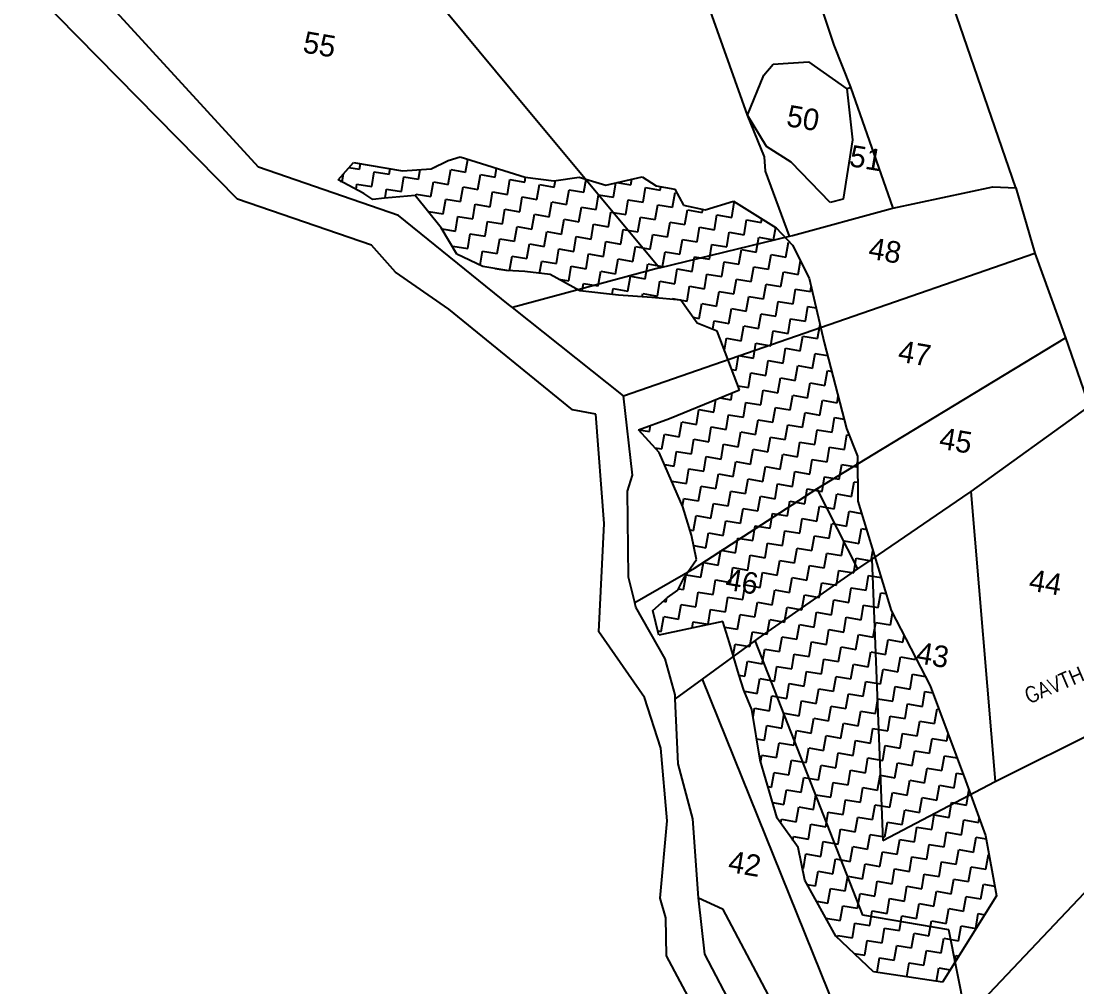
# Model space of a CAD drawing. Header units: metres. Extents: x 286044 to 288268, y 2013628 to 2015838.
# Drawn here: x 286420 to 286866.4, y 2014708.8 to 2015117.3 of the extents above; entities that cross this region are included whole.
import ezdxf
from ezdxf.enums import TextEntityAlignment as Align

# ---------------------------------------------------------------- set-up
doc = ezdxf.new("R2010")
doc.units = ezdxf.units.M
for name, color, linetype in [('POLY_HATCH', 12, 'Continuous'), ('POLY_PARCEL', 6, 'Continuous'), ('POLY_ROAD', 30, 'Continuous'), ('TEXT_MAPOUT', 7, 'Continuous'), ('TEXT_PARCEL', 7, 'Continuous'), ('V_BOUND_LINE', 7, 'Continuous')]:
    doc.layers.add(name, color=color, linetype=linetype)
doc.styles.get("Standard").update_dxf_attribs({"font": 'simplex.shx'})
doc.styles.add('TEXT_MAP', font='')
doc.styles.get('TEXT_MAP').set_extended_font_data('Kruti Dev 050')

msp = doc.modelspace()

# ---------------------------------------------------------------- linework, layer by layer
at = {"layer": 'POLY_HATCH'}
for p, q in [((286553.97, 2015050.12), (286560.47, 2015057.57)), ((286560.47, 2015057.57), (286581.26, 2015054.02)), ((286593.29, 2015054.83), (286600.54, 2015058.34)), ((286600.54, 2015058.34), (286605.55, 2015059.86)), ((286605.55, 2015059.86), (286633.11, 2015051.37)), ((286581.26, 2015054.02), (286593.29, 2015054.83)), ((286633.11, 2015051.37), (286645.2, 2015049.78)), ((286645.2, 2015049.78), (286655.92, 2015051.28)), ((286655.92, 2015051.28), (286667.23, 2015047.93)), ((286667.23, 2015047.93), (286682.58, 2015051.49)), ((286682.58, 2015051.49), (286688.57, 2015047.62)), ((286564.9, 2015044.46), (286553.97, 2015050.12)), ((286688.57, 2015047.62), (286696.43, 2015046.28)), ((286568.74, 2015041.9), (286564.9, 2015044.46)), ((286573.6, 2015042.5), (286568.74, 2015041.9)), ((286586.62, 2015043.61), (286573.6, 2015042.5)), ((286597.59, 2015029.86), (286586.62, 2015043.61)), ((286696.43, 2015046.28), (286700.02, 2015039.49)), ((286700.02, 2015039.49), (286709.19, 2015037.45)), ((286709.19, 2015037.45), (286721.22, 2015041.11)), ((286721.22, 2015041.11), (286739.29, 2015029.95)), ((286604.25, 2015018.75), (286597.59, 2015029.86)), ((286739.29, 2015029.95), (286746.12, 2015022.61)), ((286746.12, 2015022.61), (286753.23, 2015008.57)), ((286615.25, 2015013.55), (286604.25, 2015018.75)), ((286625.42, 2015011.82), (286615.25, 2015013.55)), ((286632.97, 2015011.48), (286625.42, 2015011.82)), ((286643.67, 2015010.13), (286632.97, 2015011.48)), ((286656.29, 2015003.23), (286643.67, 2015010.13)), ((286753.23, 2015008.57), (286759.53, 2014981.36)), ((286672.61, 2015001.4), (286656.29, 2015003.23)), ((286686.71, 2015000.42), (286672.61, 2015001.4)), ((286698.88, 2014999.3), (286686.71, 2015000.42)), ((286705.78, 2014989.57), (286698.88, 2014999.3)), ((286714.25, 2014986.23), (286705.78, 2014989.57)), ((286723.79, 2014961.32), (286714.25, 2014986.23)), ((286759.53, 2014981.36), (286769.04, 2014945.06)), ((286694.16, 2014949.27), (286723.79, 2014961.32)), ((286680.97, 2014944.39), (286694.16, 2014949.27)), ((286689.79, 2014934.81), (286680.97, 2014944.39)), ((286769.04, 2014945.06), (286773.7, 2014933.34)), ((286699.83, 2014911.91), (286689.79, 2014934.81)), ((286773.7, 2014933.34), (286773.78, 2014914.32)), ((286773.78, 2014914.32), (286787.87, 2014868.01)), ((286703.48, 2014899.88), (286699.83, 2014911.91)), ((286705.53, 2014889.56), (286703.48, 2014899.88)), ((286700.49, 2014882.34), (286705.53, 2014889.56)), ((286697.62, 2014876.65), (286700.49, 2014882.34)), ((286687.11, 2014867.99), (286693.3, 2014873.59)), ((286693.3, 2014873.59), (286697.62, 2014876.65)), ((286689.62, 2014857.58), (286687.11, 2014867.99)), ((286787.87, 2014868.01), (286804.32, 2014836.22)), ((286716.76, 2014863.41), (286689.62, 2014857.58)), ((286719.5, 2014854.39), (286716.76, 2014863.41)), ((286723.39, 2014840.9), (286719.5, 2014854.39)), ((286725.6, 2014834.35), (286723.39, 2014840.9)), ((286728.96, 2014826.17), (286725.6, 2014834.35)), ((286804.32, 2014836.22), (286819.36, 2014796.13)), ((286732.43, 2014804.68), (286728.96, 2014826.17)), ((286739.66, 2014780.16), (286732.43, 2014804.68)), ((286819.36, 2014796.13), (286827.75, 2014772.84)), ((286748.48, 2014767.73), (286739.66, 2014780.16)), ((286827.75, 2014772.84), (286832.44, 2014747.33)), ((286751.36, 2014753.94), (286748.48, 2014767.73)), ((286764.45, 2014730.33), (286751.36, 2014753.94)), ((286832.44, 2014747.33), (286809.58, 2014710.84)), ((286780.43, 2014715.25), (286764.45, 2014730.33)), ((286809.58, 2014710.84), (286780.43, 2014715.25))]:
    msp.add_line(p, q, dxfattribs=at)
at = {"layer": 'POLY_HATCH', "linetype": 'Continuous'}
for p, q in [((286563.05, 2015054.68), (286563.46, 2015057.06)), ((286595.02, 2015055.67), (286595.39, 2015055.6)), ((286595.39, 2015055.6), (286595.43, 2015055.87)), ((286607.89, 2015053.47), (286608.81, 2015058.86)), ((286555.73, 2015049.49), (286556.29, 2015052.78)), ((286558.61, 2015055.43), (286563.05, 2015054.68)), ((286568.24, 2015047.36), (286569.31, 2015053.61)), ((286569.31, 2015053.61), (286575.56, 2015052.55)), ((286575.56, 2015052.55), (286575.96, 2015054.93)), ((286580.75, 2015045.23), (286581.81, 2015051.48)), ((286581.81, 2015051.48), (286588.07, 2015050.42)), ((286588.07, 2015050.42), (286588.77, 2015054.52)), ((286600.57, 2015048.28), (286601.64, 2015054.54)), ((286601.64, 2015054.54), (286607.89, 2015053.47)), ((286613.08, 2015046.15), (286614.15, 2015052.41)), ((286614.15, 2015052.41), (286620.4, 2015051.34)), ((286620.4, 2015051.34), (286621.04, 2015055.09)), ((286632.91, 2015049.21), (286633.27, 2015051.35)), ((286554.93, 2015049.63), (286555.73, 2015049.49)), ((286561.6, 2015046.17), (286561.99, 2015048.42)), ((286561.99, 2015048.42), (286568.24, 2015047.36)), ((286593.26, 2015043.1), (286594.32, 2015049.35)), ((286594.32, 2015049.35), (286600.57, 2015048.28)), ((286605.76, 2015040.97), (286606.83, 2015047.22)), ((286606.83, 2015047.22), (286613.08, 2015046.15)), ((286625.59, 2015044.02), (286626.65, 2015050.28)), ((286626.65, 2015050.28), (286632.91, 2015049.21)), ((286638.1, 2015041.89), (286639.16, 2015048.15)), ((286639.16, 2015048.15), (286645.42, 2015047.08)), ((286645.42, 2015047.08), (286645.89, 2015049.88)), ((286657.92, 2015044.95), (286658.85, 2015050.41)), ((286670.43, 2015042.82), (286671.47, 2015048.91)), ((286671.88, 2015049.01), (286677.75, 2015048.01)), ((286677.75, 2015048.01), (286678.17, 2015050.47)), ((286682.94, 2015040.69), (286684, 2015046.94)), ((286684, 2015046.94), (286690.26, 2015045.87)), ((286690.26, 2015045.87), (286690.5, 2015047.29)), ((286573.85, 2015042.52), (286574.49, 2015046.29)), ((286574.49, 2015046.29), (286580.75, 2015045.23)), ((286586.86, 2015043.31), (286587, 2015044.16)), ((286587, 2015044.16), (286593.26, 2015043.1)), ((286618.27, 2015038.83), (286619.34, 2015045.09)), ((286619.34, 2015045.09), (286625.59, 2015044.02)), ((286630.78, 2015036.7), (286631.84, 2015042.96)), ((286631.84, 2015042.96), (286638.1, 2015041.89)), ((286650.6, 2015039.76), (286651.67, 2015046.01)), ((286651.67, 2015046.01), (286657.92, 2015044.95)), ((286663.11, 2015037.63), (286664.18, 2015043.88)), ((286664.18, 2015043.88), (286670.43, 2015042.82)), ((286695.45, 2015038.56), (286696.51, 2015044.81)), ((286696.51, 2015044.81), (286697.27, 2015044.68)), ((286598.44, 2015035.78), (286599.51, 2015042.03)), ((286599.51, 2015042.03), (286605.76, 2015040.97)), ((286610.95, 2015033.65), (286612.02, 2015039.9)), ((286612.02, 2015039.9), (286618.27, 2015038.83)), ((286623.46, 2015031.52), (286624.52, 2015037.77)), ((286624.52, 2015037.77), (286630.78, 2015036.7)), ((286643.28, 2015034.57), (286644.35, 2015040.83)), ((286644.35, 2015040.83), (286650.6, 2015039.76)), ((286655.79, 2015032.44), (286656.86, 2015038.7)), ((286656.86, 2015038.7), (286663.11, 2015037.63)), ((286675.62, 2015035.5), (286676.68, 2015041.75)), ((286676.68, 2015041.75), (286682.94, 2015040.69)), ((286688.13, 2015033.37), (286689.19, 2015039.62)), ((286689.19, 2015039.62), (286695.45, 2015038.56)), ((286707.95, 2015036.42), (286708.17, 2015037.68)), ((286720.46, 2015034.29), (286721.53, 2015040.55)), ((286721.53, 2015040.55), (286722.35, 2015040.41)), ((286592.16, 2015036.67), (286592.19, 2015036.84)), ((286592.19, 2015036.84), (286598.44, 2015035.78)), ((286603.63, 2015028.46), (286604.7, 2015034.71)), ((286604.7, 2015034.71), (286610.95, 2015033.65)), ((286635.97, 2015029.38), (286637.03, 2015035.64)), ((286637.03, 2015035.64), (286643.28, 2015034.57)), ((286648.47, 2015027.25), (286649.54, 2015033.51)), ((286649.54, 2015033.51), (286655.79, 2015032.44)), ((286668.3, 2015030.31), (286669.37, 2015036.56)), ((286669.37, 2015036.56), (286675.62, 2015035.5)), ((286680.81, 2015028.18), (286681.87, 2015034.43)), ((286681.87, 2015034.43), (286688.13, 2015033.37)), ((286700.63, 2015031.24), (286701.7, 2015037.49)), ((286701.7, 2015037.49), (286707.95, 2015036.42)), ((286713.14, 2015029.11), (286714.21, 2015035.36)), ((286714.21, 2015035.36), (286720.46, 2015034.29)), ((286725.65, 2015026.97), (286726.71, 2015033.23)), ((286726.71, 2015033.23), (286732.97, 2015032.16)), ((286732.97, 2015032.16), (286733.23, 2015033.69)), ((286597.84, 2015029.44), (286603.63, 2015028.46)), ((286616.14, 2015026.33), (286617.2, 2015032.58)), ((286617.2, 2015032.58), (286623.46, 2015031.52)), ((286628.65, 2015024.2), (286629.71, 2015030.45)), ((286629.71, 2015030.45), (286635.97, 2015029.38)), ((286660.98, 2015025.12), (286662.05, 2015031.38)), ((286662.05, 2015031.38), (286668.3, 2015030.31)), ((286673.49, 2015022.99), (286674.55, 2015029.24)), ((286674.55, 2015029.24), (286680.81, 2015028.18)), ((286693.31, 2015026.05), (286694.38, 2015032.3)), ((286694.38, 2015032.3), (286700.63, 2015031.24)), ((286705.82, 2015023.92), (286706.89, 2015030.17)), ((286706.89, 2015030.17), (286713.14, 2015029.11)), ((286738.16, 2015024.84), (286739.05, 2015030.1)), ((286608.82, 2015021.14), (286609.89, 2015027.39)), ((286609.89, 2015027.39), (286616.14, 2015026.33)), ((286621.33, 2015019.01), (286622.39, 2015025.26)), ((286622.39, 2015025.26), (286628.65, 2015024.2)), ((286641.15, 2015022.06), (286642.22, 2015028.32)), ((286642.22, 2015028.32), (286648.47, 2015027.25)), ((286653.66, 2015019.93), (286654.73, 2015026.19)), ((286654.73, 2015026.19), (286660.98, 2015025.12)), ((286686, 2015020.86), (286687.06, 2015027.11)), ((286687.06, 2015027.11), (286693.31, 2015026.05)), ((286698.5, 2015018.73), (286699.57, 2015024.98)), ((286699.57, 2015024.98), (286705.82, 2015023.92)), ((286718.33, 2015021.79), (286719.4, 2015028.04)), ((286719.4, 2015028.04), (286725.65, 2015026.97)), ((286730.84, 2015019.65), (286731.9, 2015025.91)), ((286731.9, 2015025.91), (286738.16, 2015024.84)), ((286602.48, 2015021.71), (286602.57, 2015022.2)), ((286602.57, 2015022.2), (286608.82, 2015021.14)), ((286614.06, 2015014.11), (286615.07, 2015020.07)), ((286615.07, 2015020.07), (286621.33, 2015019.01)), ((286633.83, 2015016.88), (286634.9, 2015023.13)), ((286634.9, 2015023.13), (286641.15, 2015022.06)), ((286646.34, 2015014.75), (286647.41, 2015021)), ((286647.41, 2015021), (286653.66, 2015019.93)), ((286666.17, 2015017.8), (286667.23, 2015024.06)), ((286667.23, 2015024.06), (286673.49, 2015022.99)), ((286678.68, 2015015.67), (286679.74, 2015021.93)), ((286679.74, 2015021.93), (286686, 2015020.86)), ((286691.18, 2015013.54), (286692.25, 2015019.79)), ((286692.25, 2015019.79), (286698.5, 2015018.73)), ((286711.01, 2015016.6), (286712.08, 2015022.85)), ((286712.08, 2015022.85), (286718.33, 2015021.79)), ((286723.52, 2015014.47), (286724.58, 2015020.72)), ((286724.58, 2015020.72), (286730.84, 2015019.65)), ((286743.34, 2015017.52), (286744.41, 2015023.78)), ((286744.41, 2015023.78), (286745.15, 2015023.65)), ((286626.53, 2015011.77), (286627.58, 2015017.94)), ((286627.58, 2015017.94), (286633.83, 2015016.88)), ((286639.22, 2015010.69), (286640.09, 2015015.81)), ((286640.09, 2015015.81), (286646.34, 2015014.75)), ((286658.85, 2015012.61), (286659.92, 2015018.87)), ((286659.92, 2015018.87), (286666.17, 2015017.8)), ((286671.36, 2015010.48), (286672.42, 2015016.74)), ((286672.42, 2015016.74), (286678.68, 2015015.67)), ((286703.69, 2015011.41), (286704.76, 2015017.66)), ((286704.76, 2015017.66), (286711.01, 2015016.6)), ((286716.2, 2015009.28), (286717.26, 2015015.53)), ((286717.26, 2015015.53), (286723.52, 2015014.47)), ((286736.03, 2015012.34), (286737.09, 2015018.59)), ((286737.09, 2015018.59), (286743.34, 2015017.52)), ((286748.53, 2015010.2), (286749.51, 2015015.92)), ((286620.25, 2015012.7), (286620.26, 2015012.75)), ((286620.26, 2015012.75), (286625.89, 2015011.8)), ((286651.53, 2015007.43), (286652.6, 2015013.68)), ((286652.6, 2015013.68), (286658.85, 2015012.61)), ((286664.04, 2015005.3), (286665.1, 2015011.55)), ((286665.1, 2015011.55), (286671.36, 2015010.48)), ((286683.86, 2015008.35), (286684.93, 2015014.61)), ((286684.93, 2015014.61), (286691.18, 2015013.54)), ((286696.37, 2015006.22), (286697.44, 2015012.48)), ((286697.44, 2015012.48), (286703.69, 2015011.41)), ((286728.71, 2015007.15), (286729.77, 2015013.4)), ((286729.77, 2015013.4), (286736.03, 2015012.34)), ((286741.21, 2015005.02), (286742.28, 2015011.27)), ((286742.28, 2015011.27), (286748.53, 2015010.2)), ((286647.3, 2015008.15), (286651.53, 2015007.43)), ((286676.55, 2015003.16), (286677.61, 2015009.42)), ((286677.61, 2015009.42), (286683.86, 2015008.35)), ((286689.05, 2015001.03), (286690.12, 2015007.29)), ((286690.12, 2015007.29), (286696.37, 2015006.22)), ((286708.88, 2015004.09), (286709.94, 2015010.34)), ((286709.94, 2015010.34), (286716.2, 2015009.28)), ((286721.39, 2015001.96), (286722.45, 2015008.21)), ((286722.45, 2015008.21), (286728.71, 2015007.15)), ((286657.23, 2015003.12), (286657.78, 2015006.36)), ((286657.78, 2015006.36), (286664.04, 2015005.3)), ((286669.86, 2015001.71), (286670.29, 2015004.23)), ((286670.29, 2015004.23), (286676.55, 2015003.16)), ((286682.56, 2015000.71), (286682.8, 2015002.1)), ((286682.8, 2015002.1), (286689.05, 2015001.03)), ((286701.56, 2014998.9), (286702.63, 2015005.16)), ((286702.63, 2015005.16), (286708.88, 2015004.09)), ((286714.07, 2014996.77), (286715.13, 2015003.02)), ((286715.13, 2015003.02), (286721.39, 2015001.96)), ((286733.89, 2014999.83), (286734.96, 2015006.08)), ((286734.96, 2015006.08), (286741.21, 2015005.02)), ((286746.4, 2014997.7), (286747.47, 2015003.95)), ((286747.47, 2015003.95), (286753.72, 2015002.89)), ((286753.72, 2015002.89), (286754.07, 2015004.95)), ((286695.25, 2014999.63), (286695.31, 2014999.97)), ((286695.31, 2014999.97), (286701.56, 2014998.9)), ((286706.75, 2014991.58), (286707.81, 2014997.84)), ((286707.81, 2014997.84), (286714.07, 2014996.77)), ((286726.58, 2014994.64), (286727.64, 2015000.89)), ((286727.64, 2015000.89), (286733.89, 2014999.83)), ((286739.08, 2014992.51), (286740.15, 2014998.76)), ((286740.15, 2014998.76), (286746.4, 2014997.7)), ((286719.26, 2014989.45), (286720.32, 2014995.71)), ((286720.32, 2014995.71), (286726.58, 2014994.64)), ((286731.76, 2014987.32), (286732.83, 2014993.57)), ((286732.83, 2014993.57), (286739.08, 2014992.51)), ((286751.59, 2014990.38), (286752.66, 2014996.63)), ((286752.66, 2014996.63), (286756.14, 2014996.04)), ((286704.03, 2014992.05), (286706.75, 2014991.58)), ((286712.4, 2014986.96), (286713, 2014990.52)), ((286713, 2014990.52), (286719.26, 2014989.45)), ((286744.27, 2014985.19), (286745.34, 2014991.44)), ((286745.34, 2014991.44), (286751.59, 2014990.38)), ((286756.78, 2014983.06), (286757.78, 2014988.94)), ((286724.44, 2014982.13), (286725.51, 2014988.39)), ((286725.51, 2014988.39), (286731.76, 2014987.32)), ((286736.95, 2014980), (286738.02, 2014986.26)), ((286738.02, 2014986.26), (286744.27, 2014985.19)), ((286749.46, 2014977.87), (286750.52, 2014984.12)), ((286750.52, 2014984.12), (286756.78, 2014983.06)), ((286717.33, 2014978.17), (286718.19, 2014983.2)), ((286718.19, 2014983.2), (286724.44, 2014982.13)), ((286729.63, 2014974.81), (286730.7, 2014981.07)), ((286730.7, 2014981.07), (286736.95, 2014980)), ((286722.31, 2014969.62), (286723.38, 2014975.88)), ((286723.38, 2014975.88), (286729.63, 2014974.81)), ((286742.14, 2014972.68), (286743.21, 2014978.94)), ((286743.21, 2014978.94), (286749.46, 2014977.87)), ((286754.65, 2014970.55), (286755.71, 2014976.8)), ((286755.71, 2014976.8), (286760.96, 2014975.91)), ((286734.82, 2014967.49), (286735.89, 2014973.75)), ((286735.89, 2014973.75), (286742.14, 2014972.68)), ((286747.33, 2014965.36), (286748.39, 2014971.62)), ((286748.39, 2014971.62), (286754.65, 2014970.55)), ((286720.49, 2014969.94), (286722.31, 2014969.62)), ((286727.5, 2014962.31), (286728.57, 2014968.56)), ((286728.57, 2014968.56), (286734.82, 2014967.49)), ((286740.01, 2014960.17), (286741.07, 2014966.43)), ((286741.07, 2014966.43), (286747.33, 2014965.36)), ((286759.84, 2014963.23), (286760.9, 2014969.49)), ((286760.9, 2014969.49), (286762.73, 2014969.17)), ((286723.13, 2014963.05), (286727.5, 2014962.31)), ((286752.52, 2014958.04), (286753.58, 2014964.3)), ((286753.58, 2014964.3), (286759.84, 2014963.23)), ((286715.44, 2014957.93), (286720.18, 2014957.12)), ((286720.18, 2014957.12), (286720.68, 2014960.06)), ((286732.69, 2014954.99), (286733.75, 2014961.24)), ((286733.75, 2014961.24), (286740.01, 2014960.17)), ((286745.2, 2014952.86), (286746.26, 2014959.11)), ((286746.26, 2014959.11), (286752.52, 2014958.04)), ((286765.02, 2014955.91), (286765.49, 2014958.63)), ((286705.54, 2014946.74), (286706.61, 2014952.99)), ((286706.61, 2014952.99), (286712.86, 2014951.93)), ((286712.86, 2014951.93), (286713.77, 2014957.24)), ((286725.37, 2014949.8), (286726.44, 2014956.05)), ((286726.44, 2014956.05), (286732.69, 2014954.99)), ((286737.88, 2014947.67), (286738.94, 2014953.92)), ((286738.94, 2014953.92), (286745.2, 2014952.86)), ((286757.7, 2014950.72), (286758.77, 2014956.98)), ((286758.77, 2014956.98), (286765.02, 2014955.91)), ((286718.05, 2014944.61), (286719.12, 2014950.86)), ((286719.12, 2014950.86), (286725.37, 2014949.8)), ((286730.56, 2014942.48), (286731.62, 2014948.73)), ((286731.62, 2014948.73), (286737.88, 2014947.67)), ((286750.39, 2014945.54), (286751.45, 2014951.79)), ((286751.45, 2014951.79), (286757.7, 2014950.72)), ((286762.89, 2014943.4), (286763.96, 2014949.66)), ((286763.96, 2014949.66), (286768.02, 2014948.97)), ((286681.17, 2014944.46), (286685.72, 2014943.68)), ((286685.72, 2014943.68), (286686.16, 2014946.31)), ((286698.22, 2014941.55), (286699.29, 2014947.81)), ((286699.29, 2014947.81), (286705.54, 2014946.74)), ((286710.73, 2014939.42), (286711.8, 2014945.68)), ((286711.8, 2014945.68), (286718.05, 2014944.61)), ((286743.07, 2014940.35), (286744.13, 2014946.6)), ((286744.13, 2014946.6), (286750.39, 2014945.54)), ((286755.57, 2014938.22), (286756.64, 2014944.47)), ((286756.64, 2014944.47), (286762.89, 2014943.4)), ((286690.9, 2014936.36), (286691.97, 2014942.62)), ((286691.97, 2014942.62), (286698.22, 2014941.55)), ((286703.41, 2014934.23), (286704.48, 2014940.49)), ((286704.48, 2014940.49), (286710.73, 2014939.42)), ((286723.24, 2014937.29), (286724.3, 2014943.54)), ((286724.3, 2014943.54), (286730.56, 2014942.48)), ((286735.75, 2014935.16), (286736.81, 2014941.41)), ((286736.81, 2014941.41), (286743.07, 2014940.35)), ((286768.08, 2014936.09), (286769.15, 2014942.34)), ((286769.15, 2014942.34), (286770.19, 2014942.16)), ((286687.88, 2014936.88), (286690.9, 2014936.36)), ((286696.09, 2014929.05), (286697.16, 2014935.3)), ((286697.16, 2014935.3), (286703.41, 2014934.23)), ((286715.92, 2014932.1), (286716.99, 2014938.36)), ((286716.99, 2014938.36), (286723.24, 2014937.29)), ((286728.43, 2014929.97), (286729.49, 2014936.23)), ((286729.49, 2014936.23), (286735.75, 2014935.16)), ((286748.25, 2014933.03), (286749.32, 2014939.28)), ((286749.32, 2014939.28), (286755.57, 2014938.22)), ((286760.76, 2014930.9), (286761.83, 2014937.15)), ((286761.83, 2014937.15), (286768.08, 2014936.09)), ((286708.6, 2014926.91), (286709.67, 2014933.17)), ((286709.67, 2014933.17), (286715.92, 2014932.1)), ((286721.11, 2014924.78), (286722.17, 2014931.04)), ((286722.17, 2014931.04), (286728.43, 2014929.97)), ((286740.93, 2014927.84), (286742, 2014934.09)), ((286742, 2014934.09), (286748.25, 2014933.03)), ((286753.44, 2014925.71), (286754.51, 2014931.96)), ((286754.51, 2014931.96), (286760.76, 2014930.9)), ((286773.27, 2014928.77), (286773.71, 2014931.33)), ((286692.01, 2014929.74), (286696.09, 2014929.05)), ((286701.28, 2014921.73), (286702.35, 2014927.98)), ((286702.35, 2014927.98), (286708.6, 2014926.91)), ((286733.62, 2014922.65), (286734.68, 2014928.91)), ((286734.68, 2014928.91), (286740.93, 2014927.84)), ((286746.12, 2014920.52), (286747.19, 2014926.77)), ((286747.19, 2014926.77), (286753.44, 2014925.71)), ((286765.95, 2014923.58), (286767.02, 2014929.83)), ((286767.02, 2014929.83), (286773.27, 2014928.77)), ((286695.06, 2014922.79), (286701.28, 2014921.73)), ((286713.79, 2014919.6), (286714.85, 2014925.85)), ((286714.85, 2014925.85), (286721.11, 2014924.78)), ((286726.3, 2014917.46), (286727.36, 2014923.72)), ((286727.36, 2014923.72), (286733.62, 2014922.65)), ((286738.8, 2014915.33), (286739.87, 2014921.59)), ((286739.87, 2014921.59), (286746.12, 2014920.52)), ((286758.63, 2014918.39), (286759.7, 2014924.64)), ((286759.7, 2014924.64), (286765.95, 2014923.58)), ((286771.14, 2014916.26), (286772.2, 2014922.51)), ((286772.2, 2014922.51), (286773.75, 2014922.25)), ((286706.47, 2014914.41), (286707.53, 2014920.66)), ((286707.53, 2014920.66), (286713.79, 2014919.6)), ((286718.98, 2014912.28), (286720.04, 2014918.53)), ((286720.04, 2014918.53), (286726.3, 2014917.46)), ((286751.31, 2014913.2), (286752.38, 2014919.46)), ((286752.38, 2014919.46), (286758.63, 2014918.39)), ((286763.82, 2014911.07), (286764.88, 2014917.32)), ((286764.88, 2014917.32), (286771.14, 2014916.26)), ((286699.67, 2014912.27), (286700.22, 2014915.47)), ((286700.22, 2014915.47), (286706.47, 2014914.41)), ((286711.66, 2014907.09), (286712.72, 2014913.34)), ((286712.72, 2014913.34), (286718.98, 2014912.28)), ((286731.48, 2014910.14), (286732.55, 2014916.4)), ((286732.55, 2014916.4), (286738.8, 2014915.33)), ((286743.99, 2014908.01), (286745.06, 2014914.27)), ((286745.06, 2014914.27), (286751.31, 2014913.2)), ((286724.16, 2014904.96), (286725.23, 2014911.21)), ((286725.23, 2014911.21), (286731.48, 2014910.14)), ((286736.67, 2014902.83), (286737.74, 2014909.08)), ((286737.74, 2014909.08), (286743.99, 2014908.01)), ((286756.5, 2014905.88), (286757.56, 2014912.14)), ((286757.56, 2014912.14), (286763.82, 2014911.07)), ((286769.01, 2014903.75), (286770.07, 2014910.01)), ((286770.07, 2014910.01), (286775.37, 2014909.1)), ((286704.34, 2014901.9), (286705.4, 2014908.15)), ((286705.4, 2014908.15), (286711.66, 2014907.09)), ((286716.85, 2014899.77), (286717.91, 2014906.02)), ((286717.91, 2014906.02), (286724.16, 2014904.96)), ((286729.35, 2014897.64), (286730.42, 2014903.89)), ((286730.42, 2014903.89), (286736.67, 2014902.83)), ((286749.18, 2014900.69), (286750.25, 2014906.95)), ((286750.25, 2014906.95), (286756.5, 2014905.88)), ((286761.69, 2014898.56), (286762.75, 2014904.82)), ((286762.75, 2014904.82), (286769.01, 2014903.75)), ((286702.79, 2014902.16), (286704.34, 2014901.9)), ((286709.53, 2014894.58), (286710.59, 2014900.83)), ((286710.59, 2014900.83), (286716.85, 2014899.77)), ((286741.86, 2014895.51), (286742.93, 2014901.76)), ((286742.93, 2014901.76), (286749.18, 2014900.69)), ((286754.37, 2014893.38), (286755.43, 2014899.63)), ((286755.43, 2014899.63), (286761.69, 2014898.56)), ((286774.19, 2014896.43), (286775.26, 2014902.69)), ((286775.26, 2014902.69), (286777.43, 2014902.32)), ((286704.36, 2014895.46), (286709.53, 2014894.58)), ((286722.03, 2014892.45), (286723.1, 2014898.7)), ((286723.1, 2014898.7), (286729.35, 2014897.64)), ((286734.54, 2014890.32), (286735.61, 2014896.57)), ((286735.61, 2014896.57), (286741.86, 2014895.51)), ((286766.88, 2014891.24), (286767.94, 2014897.5)), ((286767.94, 2014897.5), (286774.19, 2014896.43)), ((286714.71, 2014887.26), (286715.78, 2014893.51)), ((286715.78, 2014893.51), (286722.03, 2014892.45)), ((286727.22, 2014885.13), (286728.29, 2014891.38)), ((286728.29, 2014891.38), (286734.54, 2014890.32)), ((286747.05, 2014888.19), (286748.11, 2014894.44)), ((286748.11, 2014894.44), (286754.37, 2014893.38)), ((286759.56, 2014886.06), (286760.62, 2014892.31)), ((286760.62, 2014892.31), (286766.88, 2014891.24)), ((286779.38, 2014889.11), (286780.13, 2014893.47)), ((286707.4, 2014882.07), (286708.46, 2014888.33)), ((286708.46, 2014888.33), (286714.71, 2014887.26)), ((286719.9, 2014879.94), (286720.97, 2014886.2)), ((286720.97, 2014886.2), (286727.22, 2014885.13)), ((286739.73, 2014883), (286740.8, 2014889.25)), ((286740.8, 2014889.25), (286747.05, 2014888.19)), ((286752.24, 2014880.87), (286753.3, 2014887.12)), ((286753.3, 2014887.12), (286759.56, 2014886.06)), ((286772.06, 2014883.92), (286773.13, 2014890.18)), ((286773.13, 2014890.18), (286779.38, 2014889.11)), ((286700.08, 2014876.88), (286701.14, 2014883.14)), ((286701.14, 2014883.14), (286707.4, 2014882.07)), ((286732.41, 2014877.81), (286733.48, 2014884.06)), ((286733.48, 2014884.06), (286739.73, 2014883)), ((286744.92, 2014875.68), (286745.98, 2014881.93)), ((286745.98, 2014881.93), (286752.24, 2014880.87)), ((286764.74, 2014878.74), (286765.81, 2014884.99)), ((286765.81, 2014884.99), (286772.06, 2014883.92)), ((286777.25, 2014876.61), (286778.32, 2014882.86)), ((286778.32, 2014882.86), (286783.63, 2014881.95)), ((286697.93, 2014877.25), (286700.08, 2014876.88)), ((286712.58, 2014874.75), (286713.65, 2014881.01)), ((286713.65, 2014881.01), (286719.9, 2014879.94)), ((286725.09, 2014872.62), (286726.16, 2014878.88)), ((286726.16, 2014878.88), (286732.41, 2014877.81)), ((286757.43, 2014873.55), (286758.49, 2014879.8)), ((286758.49, 2014879.8), (286764.74, 2014878.74)), ((286769.93, 2014871.42), (286771, 2014877.67)), ((286771, 2014877.67), (286777.25, 2014876.61)), ((286692.76, 2014871.7), (286693.04, 2014873.35)), ((286705.26, 2014869.57), (286706.33, 2014875.82)), ((286706.33, 2014875.82), (286712.58, 2014874.75)), ((286717.77, 2014867.43), (286718.84, 2014873.69)), ((286718.84, 2014873.69), (286725.09, 2014872.62)), ((286737.6, 2014870.49), (286738.66, 2014876.74)), ((286738.66, 2014876.74), (286744.92, 2014875.68)), ((286750.11, 2014868.36), (286751.17, 2014874.61)), ((286751.17, 2014874.61), (286757.43, 2014873.55)), ((286762.61, 2014866.23), (286763.68, 2014872.48)), ((286763.68, 2014872.48), (286769.93, 2014871.42)), ((286782.44, 2014869.29), (286783.51, 2014875.54)), ((286783.51, 2014875.54), (286785.69, 2014875.17)), ((286691.46, 2014871.92), (286692.76, 2014871.7)), ((286697.94, 2014864.38), (286699.01, 2014870.63)), ((286699.01, 2014870.63), (286705.26, 2014869.57)), ((286710.45, 2014862.25), (286711.52, 2014868.5)), ((286711.52, 2014868.5), (286717.77, 2014867.43)), ((286730.28, 2014865.3), (286731.34, 2014871.56)), ((286731.34, 2014871.56), (286737.6, 2014870.49)), ((286742.79, 2014863.17), (286743.85, 2014869.43)), ((286743.85, 2014869.43), (286750.11, 2014868.36)), ((286775.12, 2014864.1), (286776.19, 2014870.35)), ((286776.19, 2014870.35), (286782.44, 2014869.29)), ((286690.63, 2014859.19), (286691.69, 2014865.44)), ((286691.69, 2014865.44), (286697.94, 2014864.38)), ((286722.96, 2014860.11), (286724.03, 2014866.37)), ((286724.03, 2014866.37), (286730.28, 2014865.3)), ((286735.47, 2014857.98), (286736.53, 2014864.24)), ((286736.53, 2014864.24), (286742.79, 2014863.17)), ((286755.29, 2014861.04), (286756.36, 2014867.29)), ((286756.36, 2014867.29), (286762.61, 2014866.23)), ((286767.8, 2014858.91), (286768.87, 2014865.16)), ((286768.87, 2014865.16), (286775.12, 2014864.1)), ((286787.63, 2014861.97), (286788.46, 2014866.86)), ((286689.17, 2014859.44), (286690.63, 2014859.19)), ((286703.74, 2014860.61), (286704.2, 2014863.31)), ((286704.2, 2014863.31), (286710.45, 2014862.25)), ((286717.48, 2014861.05), (286722.96, 2014860.11)), ((286747.97, 2014855.85), (286749.04, 2014862.11)), ((286749.04, 2014862.11), (286755.29, 2014861.04)), ((286760.48, 2014853.72), (286761.55, 2014859.98)), ((286761.55, 2014859.98), (286767.8, 2014858.91)), ((286780.31, 2014856.78), (286781.37, 2014863.03)), ((286781.37, 2014863.03), (286787.63, 2014861.97)), ((286728.15, 2014852.8), (286729.21, 2014859.05)), ((286729.21, 2014859.05), (286735.47, 2014857.98)), ((286740.66, 2014850.66), (286741.72, 2014856.92)), ((286741.72, 2014856.92), (286747.97, 2014855.85)), ((286753.16, 2014848.53), (286754.23, 2014854.79)), ((286754.23, 2014854.79), (286760.48, 2014853.72)), ((286772.99, 2014851.59), (286774.06, 2014857.84)), ((286774.06, 2014857.84), (286780.31, 2014856.78)), ((286785.5, 2014849.46), (286786.56, 2014855.71)), ((286786.56, 2014855.71), (286792.82, 2014854.65)), ((286792.82, 2014854.65), (286793.3, 2014857.51)), ((286721.06, 2014848.98), (286721.89, 2014853.86)), ((286721.89, 2014853.86), (286728.15, 2014852.8)), ((286733.34, 2014845.48), (286734.4, 2014851.73)), ((286734.4, 2014851.73), (286740.66, 2014850.66)), ((286765.67, 2014846.4), (286766.74, 2014852.66)), ((286766.74, 2014852.66), (286772.99, 2014851.59)), ((286778.18, 2014844.27), (286779.24, 2014850.52)), ((286779.24, 2014850.52), (286785.5, 2014849.46)), ((286726.02, 2014840.29), (286727.08, 2014846.54)), ((286727.08, 2014846.54), (286733.34, 2014845.48)), ((286745.84, 2014843.35), (286746.91, 2014849.6)), ((286746.91, 2014849.6), (286753.16, 2014848.53)), ((286758.35, 2014841.21), (286759.42, 2014847.47)), ((286759.42, 2014847.47), (286765.67, 2014846.4)), ((286790.69, 2014842.14), (286791.75, 2014848.39)), ((286791.75, 2014848.39), (286798, 2014847.33)), ((286798, 2014847.33), (286798.15, 2014848.15)), ((286738.52, 2014838.16), (286739.59, 2014844.41)), ((286739.59, 2014844.41), (286745.84, 2014843.35)), ((286751.03, 2014836.03), (286752.1, 2014842.28)), ((286752.1, 2014842.28), (286758.35, 2014841.21)), ((286770.86, 2014839.08), (286771.92, 2014845.34)), ((286771.92, 2014845.34), (286778.18, 2014844.27)), ((286783.37, 2014836.95), (286784.43, 2014843.21)), ((286784.43, 2014843.21), (286790.69, 2014842.14)), ((286723.45, 2014840.73), (286726.02, 2014840.29)), ((286731.21, 2014832.97), (286732.27, 2014839.22)), ((286732.27, 2014839.22), (286738.52, 2014838.16)), ((286743.71, 2014830.84), (286744.78, 2014837.09)), ((286744.78, 2014837.09), (286751.03, 2014836.03)), ((286763.54, 2014833.89), (286764.61, 2014840.15)), ((286764.61, 2014840.15), (286770.86, 2014839.08)), ((286776.05, 2014831.76), (286777.11, 2014838.02)), ((286777.11, 2014838.02), (286783.37, 2014836.95)), ((286795.87, 2014834.82), (286796.94, 2014841.07)), ((286796.94, 2014841.07), (286802.28, 2014840.16)), ((286725.79, 2014833.89), (286731.21, 2014832.97)), ((286756.22, 2014828.71), (286757.29, 2014834.96)), ((286757.29, 2014834.96), (286763.54, 2014833.89)), ((286768.73, 2014826.58), (286769.79, 2014832.83)), ((286769.79, 2014832.83), (286776.05, 2014831.76)), ((286788.55, 2014829.63), (286789.62, 2014835.89)), ((286789.62, 2014835.89), (286795.87, 2014834.82)), ((286801.06, 2014827.5), (286802.13, 2014833.76)), ((286802.13, 2014833.76), (286805.46, 2014833.19)), ((286736.39, 2014825.65), (286737.46, 2014831.9)), ((286737.46, 2014831.9), (286743.71, 2014830.84)), ((286748.9, 2014823.52), (286749.97, 2014829.77)), ((286749.97, 2014829.77), (286756.22, 2014828.71)), ((286781.24, 2014824.44), (286782.3, 2014830.7)), ((286782.3, 2014830.7), (286788.55, 2014829.63)), ((286793.74, 2014822.31), (286794.81, 2014828.57)), ((286794.81, 2014828.57), (286801.06, 2014827.5)), ((286729.49, 2014822.89), (286730.14, 2014826.71)), ((286730.14, 2014826.71), (286736.39, 2014825.65)), ((286741.58, 2014818.33), (286742.65, 2014824.58)), ((286742.65, 2014824.58), (286748.9, 2014823.52)), ((286761.41, 2014821.39), (286762.47, 2014827.64)), ((286762.47, 2014827.64), (286768.73, 2014826.58)), ((286773.92, 2014819.26), (286774.98, 2014825.51)), ((286774.98, 2014825.51), (286781.24, 2014824.44)), ((286786.42, 2014817.13), (286787.49, 2014823.38)), ((286787.49, 2014823.38), (286793.74, 2014822.31)), ((286806.25, 2014820.18), (286807.32, 2014826.44)), ((286807.32, 2014826.44), (286808.04, 2014826.31)), ((286734.26, 2014813.14), (286735.33, 2014819.4)), ((286735.33, 2014819.4), (286741.58, 2014818.33)), ((286754.09, 2014816.2), (286755.15, 2014822.45)), ((286755.15, 2014822.45), (286761.41, 2014821.39)), ((286766.6, 2014814.07), (286767.66, 2014820.32)), ((286767.66, 2014820.32), (286773.92, 2014819.26)), ((286798.93, 2014814.99), (286800, 2014821.25)), ((286800, 2014821.25), (286806.25, 2014820.18)), ((286746.77, 2014811.01), (286747.84, 2014817.26)), ((286747.84, 2014817.26), (286754.09, 2014816.2)), ((286759.28, 2014808.88), (286760.34, 2014815.13)), ((286760.34, 2014815.13), (286766.6, 2014814.07)), ((286779.1, 2014811.94), (286780.17, 2014818.19)), ((286780.17, 2014818.19), (286786.42, 2014817.13)), ((286791.61, 2014809.81), (286792.68, 2014816.06)), ((286792.68, 2014816.06), (286798.93, 2014814.99)), ((286811.44, 2014812.86), (286811.95, 2014815.88)), ((286730.97, 2014813.7), (286734.26, 2014813.14)), ((286739.45, 2014805.82), (286740.52, 2014812.08)), ((286740.52, 2014812.08), (286746.77, 2014811.01)), ((286751.96, 2014803.69), (286753.02, 2014809.95)), ((286753.02, 2014809.95), (286759.28, 2014808.88)), ((286771.78, 2014806.75), (286772.85, 2014813)), ((286772.85, 2014813), (286779.1, 2014811.94)), ((286784.29, 2014804.62), (286785.36, 2014810.87)), ((286785.36, 2014810.87), (286791.61, 2014809.81)), ((286804.12, 2014807.67), (286805.18, 2014813.93)), ((286805.18, 2014813.93), (286811.44, 2014812.86)), ((286732.68, 2014803.83), (286733.2, 2014806.89)), ((286733.2, 2014806.89), (286739.45, 2014805.82)), ((286764.47, 2014801.56), (286765.53, 2014807.81)), ((286765.53, 2014807.81), (286771.78, 2014806.75)), ((286776.97, 2014799.43), (286778.04, 2014805.68)), ((286778.04, 2014805.68), (286784.29, 2014804.62)), ((286796.8, 2014802.49), (286797.87, 2014808.74)), ((286797.87, 2014808.74), (286804.12, 2014807.67)), ((286809.31, 2014800.36), (286810.37, 2014806.61)), ((286810.37, 2014806.61), (286815.77, 2014805.69)), ((286744.64, 2014798.5), (286745.7, 2014804.76)), ((286745.7, 2014804.76), (286751.96, 2014803.69)), ((286757.15, 2014796.37), (286758.21, 2014802.63)), ((286758.21, 2014802.63), (286764.47, 2014801.56)), ((286789.48, 2014797.3), (286790.55, 2014803.55)), ((286790.55, 2014803.55), (286796.8, 2014802.49)), ((286801.99, 2014795.17), (286803.05, 2014801.42)), ((286803.05, 2014801.42), (286809.31, 2014800.36)), ((286737.32, 2014793.32), (286738.39, 2014799.57)), ((286738.39, 2014799.57), (286744.64, 2014798.5)), ((286749.83, 2014791.18), (286750.89, 2014797.44)), ((286750.89, 2014797.44), (286757.15, 2014796.37)), ((286769.65, 2014794.24), (286770.72, 2014800.49)), ((286770.72, 2014800.49), (286776.97, 2014799.43)), ((286782.16, 2014792.11), (286783.23, 2014798.36)), ((286783.23, 2014798.36), (286789.48, 2014797.3)), ((286814.5, 2014793.04), (286815.56, 2014799.29)), ((286815.56, 2014799.29), (286818.35, 2014798.81)), ((286735.7, 2014793.59), (286737.32, 2014793.32)), ((286742.51, 2014786), (286743.57, 2014792.25)), ((286743.57, 2014792.25), (286749.83, 2014791.18)), ((286762.33, 2014789.05), (286763.4, 2014795.31)), ((286763.4, 2014795.31), (286769.65, 2014794.24)), ((286774.84, 2014786.92), (286775.91, 2014793.18)), ((286775.91, 2014793.18), (286782.16, 2014792.11)), ((286794.67, 2014789.98), (286795.73, 2014796.23)), ((286795.73, 2014796.23), (286801.99, 2014795.17)), ((286807.18, 2014787.85), (286808.24, 2014794.1)), ((286808.24, 2014794.1), (286814.5, 2014793.04)), ((286755.02, 2014783.86), (286756.08, 2014790.12)), ((286756.08, 2014790.12), (286762.33, 2014789.05)), ((286767.52, 2014781.73), (286768.59, 2014787.99)), ((286768.59, 2014787.99), (286774.84, 2014786.92)), ((286787.35, 2014784.79), (286788.41, 2014791.04)), ((286788.41, 2014791.04), (286794.67, 2014789.98)), ((286799.86, 2014782.66), (286800.92, 2014788.91)), ((286800.92, 2014788.91), (286807.18, 2014787.85)), ((286819.68, 2014785.72), (286820.75, 2014791.97)), ((286820.75, 2014791.97), (286820.86, 2014791.95)), ((286737.7, 2014786.82), (286742.51, 2014786)), ((286747.7, 2014778.68), (286748.76, 2014784.93)), ((286748.76, 2014784.93), (286755.02, 2014783.86)), ((286780.03, 2014779.6), (286781.1, 2014785.86)), ((286781.1, 2014785.86), (286787.35, 2014784.79)), ((286792.54, 2014777.47), (286793.6, 2014783.73)), ((286793.6, 2014783.73), (286799.86, 2014782.66)), ((286812.36, 2014780.53), (286813.43, 2014786.78)), ((286813.43, 2014786.78), (286819.68, 2014785.72)), ((286741.16, 2014778.06), (286741.44, 2014779.74)), ((286741.44, 2014779.74), (286747.7, 2014778.68)), ((286760.2, 2014776.55), (286761.27, 2014782.8)), ((286761.27, 2014782.8), (286767.52, 2014781.73)), ((286772.71, 2014774.41), (286773.78, 2014780.67)), ((286773.78, 2014780.67), (286780.03, 2014779.6)), ((286805.05, 2014775.34), (286806.11, 2014781.59)), ((286806.11, 2014781.59), (286812.36, 2014780.53)), ((286817.55, 2014773.21), (286818.62, 2014779.46)), ((286818.62, 2014779.46), (286824.87, 2014778.4)), ((286824.87, 2014778.4), (286825.15, 2014780.05)), ((286752.88, 2014771.36), (286753.95, 2014777.61)), ((286753.95, 2014777.61), (286760.2, 2014776.55)), ((286765.39, 2014769.23), (286766.46, 2014775.48)), ((286766.46, 2014775.48), (286772.71, 2014774.41)), ((286785.22, 2014772.28), (286786.28, 2014778.54)), ((286786.28, 2014778.54), (286792.54, 2014777.47)), ((286797.73, 2014770.15), (286798.79, 2014776.41)), ((286798.79, 2014776.41), (286805.05, 2014775.34)), ((286810.23, 2014768.02), (286811.3, 2014774.27)), ((286811.3, 2014774.27), (286817.55, 2014773.21)), ((286746.34, 2014770.74), (286746.63, 2014772.42)), ((286746.63, 2014772.42), (286752.88, 2014771.36)), ((286758.07, 2014764.04), (286759.14, 2014770.29)), ((286759.14, 2014770.29), (286765.39, 2014769.23)), ((286777.9, 2014767.1), (286778.96, 2014773.35)), ((286778.96, 2014773.35), (286785.22, 2014772.28)), ((286790.41, 2014764.96), (286791.47, 2014771.22)), ((286791.47, 2014771.22), (286797.73, 2014770.15)), ((286822.74, 2014765.89), (286823.81, 2014772.14)), ((286823.81, 2014772.14), (286828.01, 2014771.43)), ((286770.58, 2014761.91), (286771.65, 2014768.16)), ((286771.65, 2014768.16), (286777.9, 2014767.1)), ((286783.09, 2014759.78), (286784.15, 2014766.03)), ((286784.15, 2014766.03), (286790.41, 2014764.96)), ((286802.91, 2014762.83), (286803.98, 2014769.09)), ((286803.98, 2014769.09), (286810.23, 2014768.02)), ((286815.42, 2014760.7), (286816.49, 2014766.96)), ((286816.49, 2014766.96), (286822.74, 2014765.89)), ((286750.75, 2014758.85), (286751.82, 2014765.1)), ((286751.82, 2014765.1), (286758.07, 2014764.04)), ((286763.26, 2014756.72), (286764.33, 2014762.97)), ((286764.33, 2014762.97), (286770.58, 2014761.91)), ((286775.77, 2014754.59), (286776.83, 2014760.84)), ((286776.83, 2014760.84), (286783.09, 2014759.78)), ((286795.59, 2014757.64), (286796.66, 2014763.9)), ((286796.66, 2014763.9), (286802.91, 2014762.83)), ((286808.1, 2014755.51), (286809.17, 2014761.77)), ((286809.17, 2014761.77), (286815.42, 2014760.7)), ((286827.93, 2014758.57), (286828.99, 2014764.82)), ((286828.99, 2014764.82), (286829.23, 2014764.78)), ((286750.32, 2014758.92), (286750.75, 2014758.85)), ((286755.94, 2014751.53), (286757.01, 2014757.78)), ((286757.01, 2014757.78), (286763.26, 2014756.72)), ((286788.28, 2014752.46), (286789.34, 2014758.71)), ((286789.34, 2014758.71), (286795.59, 2014757.64)), ((286800.78, 2014750.33), (286801.85, 2014756.58)), ((286801.85, 2014756.58), (286808.1, 2014755.51)), ((286820.61, 2014753.38), (286821.68, 2014759.64)), ((286821.68, 2014759.64), (286827.93, 2014758.57)), ((286752.36, 2014752.14), (286755.94, 2014751.53)), ((286768.45, 2014749.4), (286769.51, 2014755.65)), ((286769.51, 2014755.65), (286775.77, 2014754.59)), ((286780.96, 2014747.27), (286782.02, 2014753.52)), ((286782.02, 2014753.52), (286788.28, 2014752.46)), ((286813.29, 2014748.19), (286814.36, 2014754.45)), ((286814.36, 2014754.45), (286820.61, 2014753.38)), ((286825.8, 2014746.06), (286826.86, 2014752.32)), ((286826.86, 2014752.32), (286831.68, 2014751.5)), ((286761.13, 2014744.21), (286762.19, 2014750.47)), ((286762.19, 2014750.47), (286768.45, 2014749.4)), ((286773.64, 2014742.08), (286774.7, 2014748.33)), ((286774.7, 2014748.33), (286780.96, 2014747.27)), ((286793.46, 2014745.14), (286794.53, 2014751.39)), ((286794.53, 2014751.39), (286800.78, 2014750.33)), ((286805.97, 2014743.01), (286807.04, 2014749.26)), ((286807.04, 2014749.26), (286813.29, 2014748.19)), ((286756.3, 2014745.03), (286761.13, 2014744.21)), ((286766.32, 2014736.89), (286767.38, 2014743.15)), ((286767.38, 2014743.15), (286773.64, 2014742.08)), ((286786.14, 2014739.95), (286787.21, 2014746.2)), ((286787.21, 2014746.2), (286793.46, 2014745.14)), ((286798.65, 2014737.82), (286799.72, 2014744.07)), ((286799.72, 2014744.07), (286805.97, 2014743.01)), ((286818.48, 2014740.88), (286819.54, 2014747.13)), ((286819.54, 2014747.13), (286825.8, 2014746.06)), ((286778.83, 2014734.76), (286779.89, 2014741.01)), ((286779.89, 2014741.01), (286786.14, 2014739.95)), ((286791.33, 2014732.63), (286792.4, 2014738.88)), ((286792.4, 2014738.88), (286798.65, 2014737.82)), ((286811.16, 2014735.69), (286812.22, 2014741.94)), ((286812.22, 2014741.94), (286818.48, 2014740.88)), ((286823.67, 2014733.56), (286824.73, 2014739.81)), ((286824.73, 2014739.81), (286827.44, 2014739.35)), ((286760.24, 2014737.93), (286766.32, 2014736.89)), ((286771.51, 2014729.57), (286772.57, 2014735.83)), ((286772.57, 2014735.83), (286778.83, 2014734.76)), ((286803.84, 2014730.5), (286804.91, 2014736.75)), ((286804.91, 2014736.75), (286811.16, 2014735.69)), ((286816.35, 2014728.37), (286817.41, 2014734.62)), ((286817.41, 2014734.62), (286823.67, 2014733.56)), ((286765.1, 2014729.72), (286765.25, 2014730.64)), ((286765.25, 2014730.64), (286771.51, 2014729.57)), ((286784.01, 2014727.44), (286785.08, 2014733.7)), ((286785.08, 2014733.7), (286791.33, 2014732.63)), ((286796.52, 2014725.31), (286797.59, 2014731.56)), ((286797.59, 2014731.56), (286803.84, 2014730.5)), ((286776.69, 2014722.25), (286777.76, 2014728.51)), ((286777.76, 2014728.51), (286784.01, 2014727.44)), ((286789.2, 2014720.12), (286790.27, 2014726.38)), ((286790.27, 2014726.38), (286796.52, 2014725.31)), ((286809.03, 2014723.18), (286810.09, 2014729.43)), ((286810.09, 2014729.43), (286816.35, 2014728.37)), ((286772.19, 2014723.02), (286776.69, 2014722.25)), ((286781.9, 2014715.03), (286782.95, 2014721.19)), ((286782.95, 2014721.19), (286789.2, 2014720.12)), ((286801.71, 2014717.99), (286802.77, 2014724.25)), ((286802.77, 2014724.25), (286809.03, 2014723.18)), ((286814.77, 2014719.13), (286815.28, 2014722.11)), ((286815.28, 2014722.11), (286816.51, 2014721.9)), ((286794.45, 2014713.13), (286795.46, 2014719.06)), ((286795.46, 2014719.06), (286801.71, 2014717.99)), ((286806.99, 2014711.23), (286807.96, 2014716.93)), ((286807.96, 2014716.93), (286812.87, 2014716.09))]:
    msp.add_line(p, q, dxfattribs=at)
at = {"layer": 'POLY_PARCEL'}
for p, q in [((286727.1, 2015077.56), (286676.08, 2015220.87)), ((286537.74, 2015195.99), (286626.8, 2015088.85)), ((286840.63, 2015046.82), (286792.57, 2015185.96)), ((286743.06, 2015168.67), (286763.63, 2015107.13)), ((286763.63, 2015107.13), (286770.61, 2015089.44)), ((286734.03, 2015094.48), (286737.91, 2015099.07)), ((286737.91, 2015099.07), (286752.87, 2015100.09)), ((286752.87, 2015100.09), (286769.06, 2015088.75)), ((286727.1, 2015077.56), (286734.03, 2015094.48)), ((286626.8, 2015088.85), (286689.96, 2015013.01)), ((286769.06, 2015088.75), (286770.61, 2015089.44)), ((286769.06, 2015088.75), (286771.58, 2015067.12)), ((286770.61, 2015089.44), (286788.61, 2015038.15)), ((286735.09, 2015064.28), (286727.1, 2015077.56)), ((286734.34, 2015059.88), (286727.1, 2015077.56)), ((286771.58, 2015067.12), (286767.55, 2015042.07)), ((286745.65, 2015057.71), (286735.09, 2015064.28)), ((286734.74, 2015053.85), (286734.34, 2015059.88)), ((286762.05, 2015040.62), (286745.65, 2015057.71)), ((286744.86, 2015026.32), (286734.74, 2015053.85)), ((286788.61, 2015038.15), (286830.92, 2015047.24)), ((286830.92, 2015047.24), (286840.63, 2015046.82)), ((286840.63, 2015046.82), (286848.67, 2015019.22)), ((286746.11, 2015026.63), (286787.38, 2015037.89)), ((286767.55, 2015042.07), (286762.05, 2015040.62)), ((286787.38, 2015037.89), (286788.61, 2015038.15)), ((286689.96, 2015013.01), (286744.86, 2015026.32)), ((286744.86, 2015026.32), (286746.11, 2015026.63)), ((286674.74, 2014958.8), (286848.67, 2015019.22)), ((286848.67, 2015019.22), (286861.6, 2014983.42)), ((286689.96, 2015013.01), (286627.69, 2014996.13)), ((286780.21, 2014933.99), (286861.6, 2014983.42)), ((286861.6, 2014983.42), (286871.57, 2014954.41)), ((286871.57, 2014954.41), (286821.57, 2014918.38)), ((286756.45, 2014919.53), (286780.21, 2014933.99)), ((286704.71, 2014885.93), (286756.45, 2014919.53)), ((286756.45, 2014919.53), (286773.57, 2014885.68)), ((286820.71, 2014917.76), (286779.7, 2014889.75)), ((286821.57, 2014918.38), (286820.71, 2014917.76)), ((286821.57, 2014918.38), (286831.85, 2014795.71)), ((286679.42, 2014871.44), (286704.71, 2014885.93)), ((286779.7, 2014889.75), (286773.57, 2014885.68)), ((286779.7, 2014889.75), (286784.41, 2014770.71)), ((286773.57, 2014885.68), (286731.54, 2014856.15)), ((286730.35, 2014855.29), (286708.01, 2014838.98)), ((286731.54, 2014856.15), (286730.35, 2014855.29)), ((286775.91, 2014739.17), (286730.35, 2014855.29)), ((286708.01, 2014838.98), (286696.58, 2014830.63)), ((286708.01, 2014838.98), (286773.7, 2014676.01)), ((286831.85, 2014795.71), (286885.93, 2014822.77)), ((286784.41, 2014770.71), (286831.85, 2014795.71)), ((286777.89, 2014651.68), (286895.21, 2014775.79)), ((286706.36, 2014746.57), (286716.6, 2014741.85)), ((286716.6, 2014741.85), (286746.02, 2014686.26)), ((286812.32, 2014732.97), (286775.91, 2014739.17)), ((286828.09, 2014652.9), (286812.32, 2014732.97))]:
    msp.add_line(p, q, dxfattribs=at)
at = {"layer": 'POLY_ROAD'}
for p, q in [((286520.28, 2015055.57), (286435.15, 2015148.68)), ((286579.55, 2015035.06), (286520.28, 2015055.57)), ((286626.09, 2014997.41), (286579.55, 2015035.06)), ((286627.69, 2014996.13), (286626.09, 2014997.41)), ((286674.74, 2014958.8), (286627.69, 2014996.13)), ((286678.43, 2014925.29), (286674.74, 2014958.8)), ((286676.38, 2014918.5), (286678.43, 2014925.29)), ((286676.74, 2014882.18), (286676.38, 2014918.5)), ((286679.42, 2014871.44), (286676.74, 2014882.18)), ((286679.92, 2014869.45), (286679.42, 2014871.44)), ((286692.27, 2014847.6), (286679.92, 2014869.45)), ((286696.5, 2014832.31), (286692.27, 2014847.6)), ((286696.58, 2014830.63), (286696.5, 2014832.31)), ((286697.8, 2014803.25), (286696.58, 2014830.63)), ((286703.94, 2014779.91), (286697.8, 2014803.25)), ((286706.36, 2014746.57), (286703.94, 2014779.91)), ((286709.12, 2014722.62), (286706.36, 2014746.57)), ((286773.55, 2014599.35), (286709.12, 2014722.62))]:
    msp.add_line(p, q, dxfattribs=at)
at = {"layer": 'V_BOUND_LINE'}
for p, q in [((286511.47, 2015042.06), (286419.96, 2015135.18)), ((286568.18, 2015022.5), (286511.47, 2015042.06)), ((286578.28, 2015011.16), (286568.18, 2015022.5)), ((286600.88, 2014995.53), (286578.28, 2015011.16)), ((286653.06, 2014952.97), (286600.88, 2014995.53)), ((286662.93, 2014951.06), (286653.06, 2014952.97)), ((286666.46, 2014904.89), (286662.93, 2014951.06)), ((286664.2, 2014859.05), (286666.46, 2014904.89)), ((286683.53, 2014831.29), (286664.2, 2014859.05)), ((286690.44, 2014809.87), (286683.53, 2014831.29)), ((286693.2, 2014779.02), (286690.44, 2014809.87)), ((286690.23, 2014746.42), (286693.2, 2014779.02)), ((286692.59, 2014738), (286690.23, 2014746.42)), ((286692.81, 2014721.93), (286692.59, 2014738)), ((286719.38, 2014672.27), (286692.81, 2014721.93))]:
    msp.add_line(p, q, dxfattribs=at)

# ---------------------------------------------------------------- texts
at = {"layer": 'TEXT_MAPOUT'}
msp.add_text('GAVTHAN', height=6.453, rotation=22.7716, dxfattribs=at).set_placement((286863.2, 2014835.76), align=Align.CENTER)
at = {"layer": 'TEXT_PARCEL', "style": 'TEXT_MAP'}
for s, p in [('55', (286545.4, 2015103)), ('50', (286749.89, 2015071.83)), ('51', (286776.46, 2015054.91)), ('48', (286784.55, 2015015.8)), ('47', (286797.06, 2014972.28)), ('45', (286814.46, 2014935.44)), ('46', (286724.06, 2014875.81)), ('44', (286852.41, 2014875.46)), ('43', (286804.7, 2014844.74)), ('42', (286725.22, 2014756.42))]:
    msp.add_text(s, height=9.135, rotation=350.3305, dxfattribs=at).set_placement(p, align=Align.CENTER)

doc.saveas('drawing.dxf')
